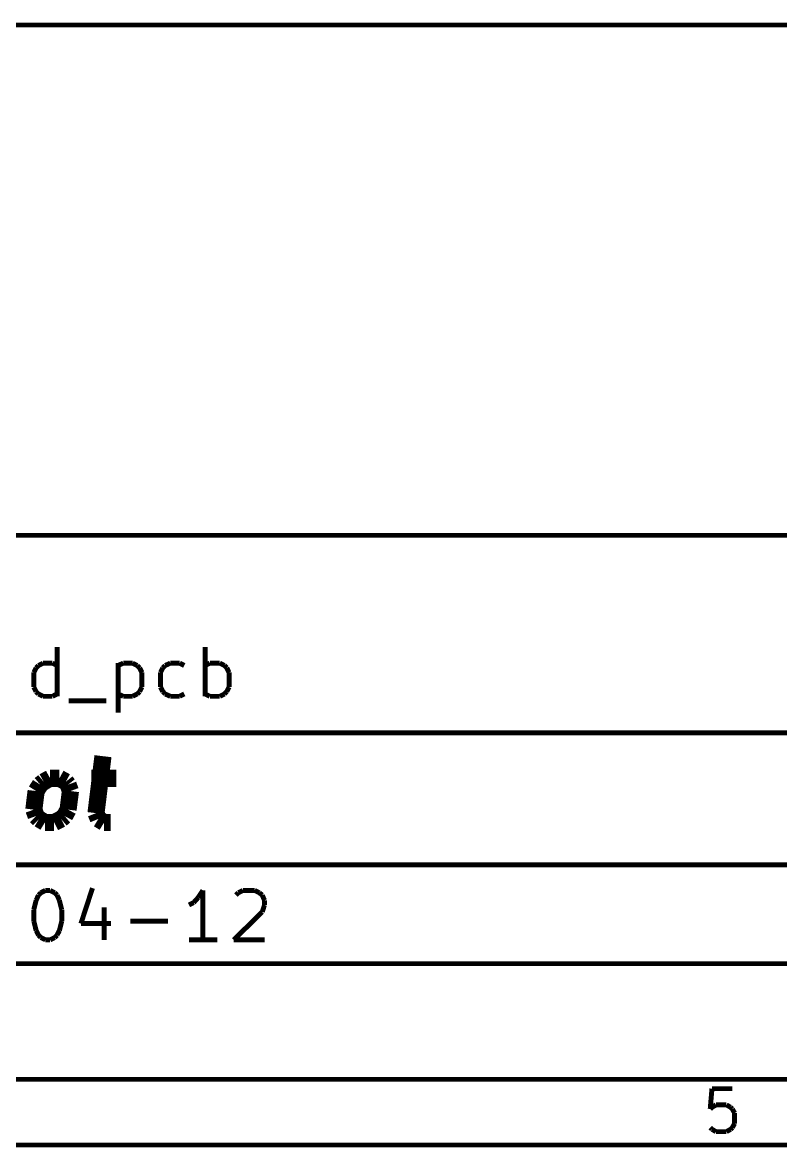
# Model space of a CAD drawing. Header units: millimetres. Extents: x 10 to 287, y 10 to 200.
# Drawn here: x 214.44 to 237.45, y 9.94 to 44.08 of the extents above; entities that cross this region are included whole.
import ezdxf

# ---------------------------------------------------------------- set-up
doc = ezdxf.new("R2010")
doc.units = ezdxf.units.MM
doc.layers.add('P', color=7, linetype='Continuous')

msp = doc.modelspace()

# ---------------------------------------------------------------- linework, layer by layer
at = {"layer": 'P'}
for points, const_width in [([(284.992, 44.009), (176.989, 44.009)], 0.15), ([(176.989, 28.522), (284.992, 28.522)], 0.15), ([(215.494, 23.636), (215.494, 25.135)], 0.15), ([(219.992, 23.636), (219.992, 25.135)], 0.15), ([(214.859, 24.5), (214.93, 24.571)], 0.15), ([(214.93, 24.571), (215.071, 24.642)], 0.15), ([(215.071, 24.642), (215.353, 24.642)], 0.15), ([(215.353, 24.642), (215.494, 24.571)], 0.15), ([(217.346, 24.642), (217.346, 23.142)], 0.15), ([(217.346, 24.571), (217.505, 24.642)], 0.15), ([(217.505, 24.642), (217.787, 24.642)], 0.15), ([(217.787, 24.642), (217.928, 24.571)], 0.15), ([(217.928, 24.571), (217.999, 24.5)], 0.15), ([(218.705, 24.5), (218.775, 24.571)], 0.15), ([(218.775, 24.571), (218.934, 24.642)], 0.15), ([(218.934, 24.642), (219.216, 24.642)], 0.15), ([(219.216, 24.642), (219.357, 24.571)], 0.15), ([(219.992, 24.571), (220.133, 24.642)], 0.15), ([(220.133, 24.642), (220.433, 24.642)], 0.15), ([(220.433, 24.642), (220.574, 24.571)], 0.15), ([(220.574, 24.571), (220.645, 24.5)], 0.15), ([(214.789, 24.359), (214.859, 24.5)], 0.15), ([(214.789, 23.918), (214.789, 24.359)], 0.15), ([(217.999, 24.5), (218.07, 24.359)], 0.15), ([(218.07, 24.359), (218.07, 23.918)], 0.15), ([(218.634, 24.359), (218.705, 24.5)], 0.15), ([(218.634, 23.918), (218.634, 24.359)], 0.15), ([(220.645, 24.5), (220.715, 24.359)], 0.15), ([(220.715, 24.359), (220.715, 23.918)], 0.15), ([(214.859, 23.777), (214.789, 23.918)], 0.15), ([(218.07, 23.918), (217.999, 23.777)], 0.15), ([(218.705, 23.777), (218.634, 23.918)], 0.15), ([(220.715, 23.918), (220.645, 23.777)], 0.15), ([(214.93, 23.707), (214.859, 23.777)], 0.15), ([(215.071, 23.636), (214.93, 23.707)], 0.15), ([(215.353, 23.636), (215.071, 23.636)], 0.15), ([(215.494, 23.707), (215.353, 23.636)], 0.15), ([(215.847, 23.495), (216.994, 23.495)], 0.15), ([(217.505, 23.636), (217.346, 23.707)], 0.15), ([(217.787, 23.636), (217.505, 23.636)], 0.15), ([(217.928, 23.707), (217.787, 23.636)], 0.15), ([(217.999, 23.777), (217.928, 23.707)], 0.15), ([(218.775, 23.707), (218.705, 23.777)], 0.15), ([(218.934, 23.636), (218.775, 23.707)], 0.15), ([(219.216, 23.636), (218.934, 23.636)], 0.15), ([(219.357, 23.707), (219.216, 23.636)], 0.15), ([(220.133, 23.636), (219.992, 23.707)], 0.15), ([(220.433, 23.636), (220.133, 23.636)], 0.15), ([(220.574, 23.707), (220.433, 23.636)], 0.15), ([(220.645, 23.777), (220.574, 23.707)], 0.15), ([(176.989, 22.525), (284.992, 22.525)], 0.15), ([(216.888, 21.819), (216.676, 20.091)], 0.52), ([(214.859, 20.761), (214.983, 20.955)], 0.52), ([(214.983, 20.955), (215.089, 21.043)], 0.52), ([(215.089, 21.043), (215.283, 21.149)], 0.52), ([(215.283, 21.149), (215.565, 21.149)], 0.52), ([(215.565, 21.149), (215.759, 21.043)], 0.52), ([(215.759, 21.043), (215.829, 20.955)], 0.52), ([(215.829, 20.955), (215.9, 20.761)], 0.52), ([(216.535, 21.149), (217.293, 21.149)], 0.52), ([(214.789, 20.197), (214.859, 20.761)], 0.52), ([(215.9, 20.761), (215.829, 20.197)], 0.52), ([(214.859, 20.003), (214.789, 20.197)], 0.52), ([(214.948, 19.914), (214.859, 20.003)], 0.52), ([(215.124, 19.808), (214.948, 19.914)], 0.52), ([(215.618, 19.914), (215.406, 19.808)], 0.52), ([(215.724, 20.003), (215.618, 19.914)], 0.52), ([(215.829, 20.197), (215.724, 20.003)], 0.52), ([(216.676, 20.091), (216.747, 19.914)], 0.52), ([(216.747, 19.914), (216.923, 19.808)], 0.52), ([(215.406, 19.808), (215.124, 19.808)], 0.52), ([(216.923, 19.808), (217.117, 19.808)], 0.52), ([(176.989, 18.521), (284.992, 18.521)], 0.15), ([(215, 17.674), (215.142, 17.745)], 0.15), ([(215.142, 17.745), (215.283, 17.745)], 0.15), ([(215.283, 17.745), (215.424, 17.674)], 0.15), ([(216.57, 17.815), (216.218, 16.739)], 0.15), ([(219.922, 17.745), (219.781, 17.533)], 0.15), ([(219.922, 16.245), (219.922, 17.745)], 0.15), ([(220.998, 17.674), (221.139, 17.745)], 0.15), ([(221.139, 17.745), (221.492, 17.745)], 0.15), ([(221.492, 17.745), (221.633, 17.674)], 0.15), ([(214.789, 17.163), (214.859, 17.445)], 0.15), ([(214.859, 17.445), (214.93, 17.604)], 0.15), ([(214.93, 17.604), (215, 17.674)], 0.15), ([(215.424, 17.674), (215.494, 17.604)], 0.15), ([(215.494, 17.604), (215.565, 17.445)], 0.15), ([(215.565, 17.445), (215.635, 17.163)], 0.15), ([(219.639, 17.374), (219.498, 17.304)], 0.15), ([(219.781, 17.533), (219.639, 17.374)], 0.15), ([(220.927, 17.604), (220.998, 17.674)], 0.15), ([(221.633, 17.674), (221.721, 17.604)], 0.15), ([(221.721, 17.604), (221.791, 17.445)], 0.15), ([(221.791, 17.445), (221.791, 17.304)], 0.15), ([(214.789, 16.81), (214.789, 17.163)], 0.15), ([(215.635, 17.163), (215.635, 16.81)], 0.15), ([(216.923, 17.233), (216.923, 16.245)], 0.15), ([(221.721, 17.092), (220.857, 16.245)], 0.15), ([(221.791, 17.304), (221.721, 17.092)], 0.15), ([(214.859, 16.528), (214.789, 16.81)], 0.15), ([(215.635, 16.81), (215.565, 16.528)], 0.15), ([(216.218, 16.739), (217.135, 16.739)], 0.15), ([(217.717, 16.81), (218.863, 16.81)], 0.15), ([(214.93, 16.387), (214.859, 16.528)], 0.15), ([(215, 16.316), (214.93, 16.387)], 0.15), ([(215.142, 16.245), (215, 16.316)], 0.15), ([(215.424, 16.316), (215.283, 16.245)], 0.15), ([(215.494, 16.387), (215.424, 16.316)], 0.15), ([(215.565, 16.528), (215.494, 16.387)], 0.15), ([(215.283, 16.245), (215.142, 16.245)], 0.15), ([(220.363, 16.245), (219.498, 16.245)], 0.15), ([(220.857, 16.245), (221.791, 16.245)], 0.15), ([(176.989, 15.522), (284.992, 15.522)], 0.15), ([(11.994, 12.012), (284.992, 12.012)], 0.15), ([(176.989, 12.012), (284.992, 12.012)], 0.15), ([(235.373, 11.73), (235.32, 11.113)], 0.15), ([(235.991, 11.73), (235.373, 11.73)], 0.15), ([(235.373, 11.165), (235.497, 11.236)], 0.15), ([(235.497, 11.236), (235.814, 11.236)], 0.15), ([(235.814, 11.236), (235.938, 11.165)], 0.15), ([(235.32, 11.113), (235.373, 11.165)], 0.15), ([(235.938, 11.165), (235.991, 11.113)], 0.15), ([(235.991, 11.113), (236.061, 10.989)], 0.15), ([(236.061, 10.989), (236.061, 10.672)], 0.15), ([(235.373, 10.495), (235.32, 10.548)], 0.15), ([(235.991, 10.548), (235.938, 10.495)], 0.15), ([(236.061, 10.672), (235.991, 10.548)], 0.15), ([(235.497, 10.425), (235.373, 10.495)], 0.15), ([(235.814, 10.425), (235.497, 10.425)], 0.15), ([(235.938, 10.495), (235.814, 10.425)], 0.15), ([(9.984, 10.019), (286.985, 10.019)], 0.15)]:
    msp.add_lwpolyline(points, dxfattribs=dict(at, const_width=const_width))

doc.saveas('drawing.dxf')
